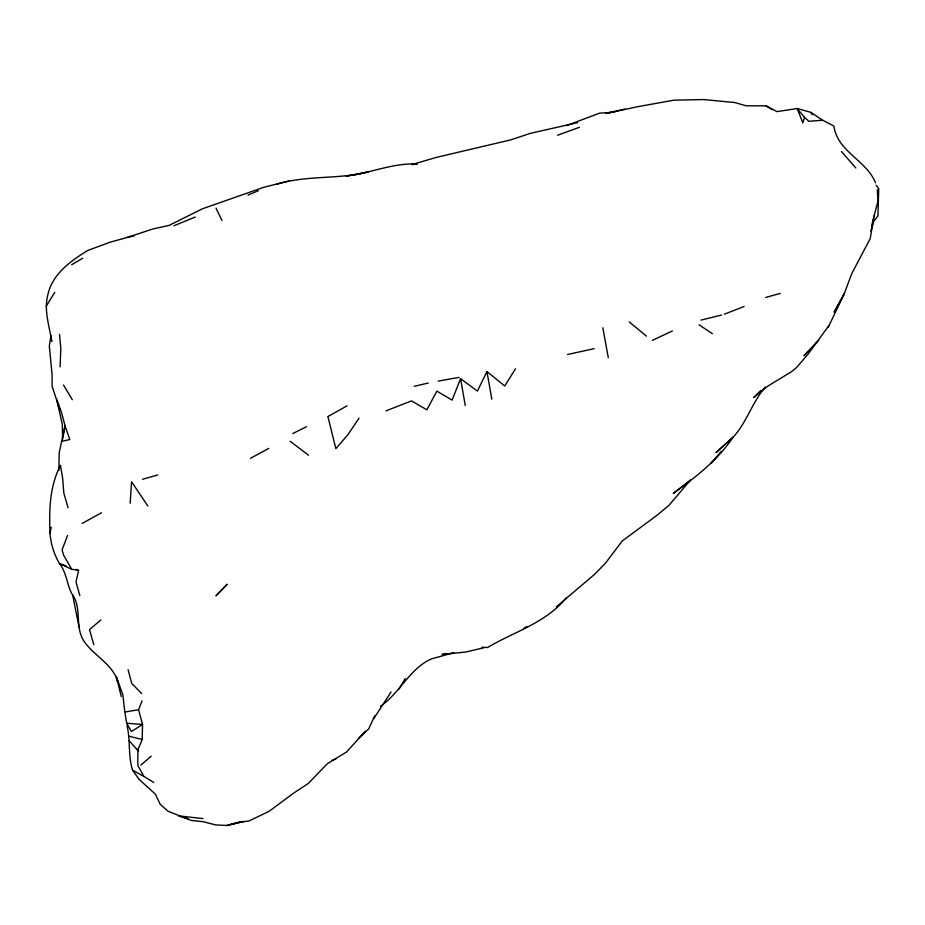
<?xml version="1.0" encoding="UTF-8"?>
<svg xmlns="http://www.w3.org/2000/svg" width="925" height="925" viewBox="0 0 925 925"><rect width="100%" height="100%" fill="white"/><g stroke="black" fill="none" stroke-linecap="round" stroke-linejoin="round"><path stroke-width="1.39" d="M118.423 682.5L118.065 681.817C112.226 663.815 94.581 656.253 84.314 641.684C74.127 627.034 82.649 607.713 71.734 593.619C66.82 583.929 66.484 572.355 59.524 563.626C53.997 554.225 50.829 544.062 49.996 533.193C49.083 509.906 49.568 486.527 60.472 465.321L62.692 478.583L63.848 493.175L68.08 507.767M58.865 470.432L59.223 452.568L65.051 425.824L61.605 412.77L56.726 399.392L62.345 424.61L62.588 439.352L65.051 425.824L69.814 439.491L62.01 441.341M127.06 725.743C130.517 740.358 128.02 755.737 132.564 770.132L143.884 776.433L138.172 766.073L137.733 763.241L137.964 749.666L142.196 739.457L142.542 724.483L138.577 709.729L142.045 700.872M60.137 366.843L60.796 348.124L59.524 334.33M130.159 503.269L131.57 481.763L147.85 506.021M59.743 409.544L52.112 386.245L52.101 374.891L49.326 346.019L50.979 335.683L51.719 341.498C49.407 325.912 43.556 309.921 47.996 294.162C52.69 273.638 71.052 260.746 87.875 250.409L110.144 242.177L134.044 235.586M877.305 189.602L877.998 201.164L874.032 216.034L870.217 238.592L851.763 273.592L844.039 294.312L834.165 312.164L844.34 293.607L828.199 327.311M49.996 533.193L51.233 527.204M75.873 569.395L78.602 570.355L76.012 582.01L79.828 595.631M871.766 225.538L874.032 216.034M221.988 220.589L216.034 208.16M797.188 108.537L804.484 117.359L802.842 122.875L797.188 108.537L777.023 111.613L766.131 105.843L746.105 105.797L734.716 102.536L703.752 99.565L673.92 100.177L637.603 106.71L606.731 113.405M870.772 230.961L873.743 221.445L877.952 215.768L878.75 188.515L876.137 185.254M67.56 535.436L62.068 549.97L63.813 555.567L71.711 569.257L78.602 570.355M515.526 368.74L504.738 385.979L486.932 371.572L477.427 391.09L460.592 378.672L452.094 400.132L436.877 391.113L426.864 409.798L411.521 400.895L386.002 410.839M374.648 715.962L368.682 728.958L358.472 738.347M373.839 718.517L391.078 691.958M398.999 689.218L405.219 678.522M46.25 306.21L54.737 292.335M359.027 418.146L347.95 434.646L335.844 448.625L327.982 416.886M760.708 390.593L753.748 397.484L767.172 386.523L791.916 371.422L796.633 367.456L808.103 354.078L828.742 325.808M765.195 387.055C752.256 402.259 746.799 422.401 733.086 437.224C717.592 460.407 695.484 477.231 673.273 493.453L690.559 479.948L669.064 505.212L656.97 515.306L622.178 541.033L605.366 563.325L594.393 574.494L556.307 606.846M721.188 451.4L710.967 463.575L712.793 461.402M365.456 731.132L346.528 752.002L327.346 763.703L308.349 783.44L293.549 793.188L269.106 811.329L248.941 821.018L238.303 822.244L226.868 825.47L215.467 824.892L203.061 821.689L191.174 820.429L168.153 811.271L160.256 804.322L155.331 794.124L139.143 779.405L132.564 770.132M566.077 598.059C545.935 622.883 514.138 631.694 487.579 647.5L481.983 647.257M818.741 340.238L803.964 355.697L816.775 342.551M227.111 584.311L215.953 595.839L227.157 584.415M380.383 706.295C399.935 693.045 409.625 668.521 431.466 658.854L451.042 653.489L442.208 654.414L465.437 652.09L483.995 647.743M140.843 765.148L151.191 756.211M100.894 619.9L89.517 629.601L93.772 644.621M523.723 628.618L526.996 626.456M71.618 264.781L82.626 258.272M328.109 416.435L347.06 405.844M82.209 523.411L101.461 512.751M250.455 458.303L268.817 448.405M292.739 433.571L306.557 426.656M652.403 340.365L672.371 330.965M195.233 217.063L173.969 225.769M248.004 195.117L258.306 190.735M724.437 314.165L744.128 306.487M557.602 135.235L579.57 127.268M566.678 125.546L599.504 113.162L614.512 112.179M332.075 760.327L335.879 759.078M451.203 653.432L453.805 652.587M276.563 184.295C306.383 174.964 338.446 179.635 368.462 171.888L346.066 176.12L349.985 175.669M142.519 479.266L157.77 474.941M228.799 824.927L243.587 821.516L226.868 825.47M765.75 297.434L780.237 293.41M134.102 235.597L127.731 237.309L152.648 229.03L169.183 225.365L202.378 208.819L263.706 187.312L288.773 181.023M577.512 122.655L530.383 133.362L510.704 139.895L436.207 157.423L411.891 164.581L417.337 163.922C395.033 163.008 374.151 171.333 352.645 175.311M700.942 320.096L721.546 315.055M414.203 386.303L428.206 383.066M605.632 113.393L625.115 109.046M567.568 354.506L594.139 348.656M438.161 381.088L459.124 377.377M125.777 711.88L138.577 709.729M875.524 182.803C866.436 160.198 837.31 151.631 833.922 126.066L822.649 120.238L808.855 121.291L804.484 117.359M126.656 723.234L142.542 724.483L131.373 731.525L126.656 723.234L124.667 710.816M203.084 818.602L178.814 815.908M136.414 749.366L137.964 749.666M128.691 736.184L142.196 739.457M797.373 108.537L810.82 112.353L822.649 120.238M179.277 816.162L188.157 818.775M66.334 566.031L59.524 563.626L71.711 569.257M144.161 776.538L153.735 782.446M766.131 105.843L772.097 109.612M699.034 324.802L712.366 333.647M290.149 441.237L308.511 455.216M629.231 321.9L646.436 336.133M141.722 693.542L131.72 683.482L128.112 669.712M841.438 151.515L855.856 168.003M129.072 740.694L138.519 751.146M63.478 384.997L72.3 399.716M810.82 112.353L812.162 114.688M116.585 677.401L122.886 694.895L124.563 710.042M116.377 678.013L117.672 682.118M121.244 696.49L116.504 677.366M79.064 627.266L72.647 594.844M602.834 327.808L608.292 357.709M486.932 371.572L491.834 399.184M460.592 378.672L465.252 405.462M733.086 437.224L716.135 452.475L733.086 437.224"/></g></svg>
